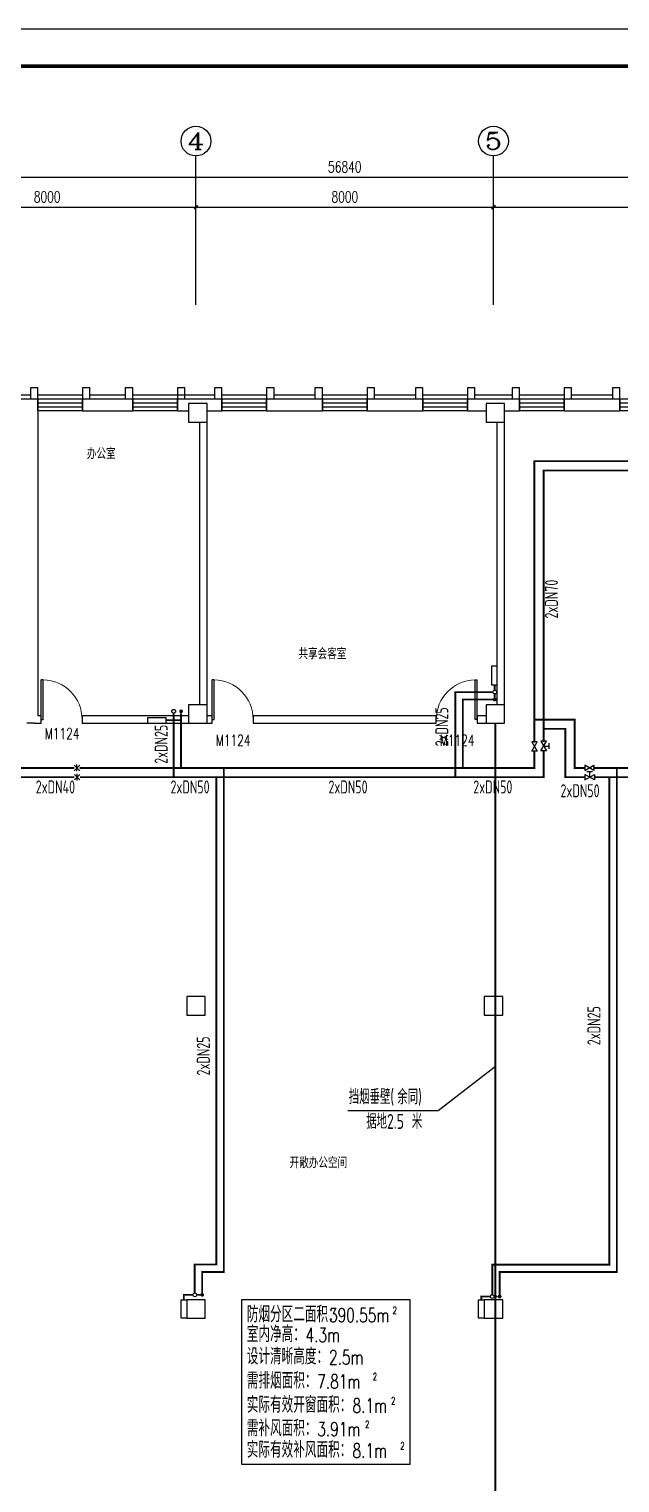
# Model space of a CAD drawing. Extents: x 2297255 to 2381355, y -608375 to -364775.
# Drawn here: x 2328356 to 2344244, y -465270 to -426175 of the extents above; entities that cross this region are included whole.
import ezdxf
from ezdxf.enums import TextEntityAlignment as Align

# ---------------------------------------------------------------- set-up
doc = ezdxf.new("R2010")
doc.units = 0
doc.header["$LTSCALE"] = 1000
doc.header["$MEASUREMENT"] = 0
doc.linetypes.add('CENTER', pattern=[2, 1.25, -0.25, 0.25, -0.25])
doc.linetypes.add('DASH', pattern=[0.35, 0.25, -0.1])
doc.layers.add('A-FLOR-IDEN', color=7, linetype='Continuous', lineweight=20)
for name, color, linetype in [('AXIS', 3, 'Continuous'), ('AXIS_TEXT', 7, 'Continuous'), ('COLUMN', 9, 'Continuous'), ('EQ-采暖分集水器', 7, 'Continuous'), ('PIPE-暖供水', 3, 'Continuous'), ('PIPE-暖回水', 2, 'DASH'), ('PUB_DIM', 3, 'Continuous'), ('TH_TEXT', 7, 'Continuous'), ('TK', 4, 'Continuous'), ('VALVE-暖供水', 7, 'Continuous'), ('VALVE-暖回水', 7, 'Continuous'), ('VPIPE-暖回水', 2, 'Continuous'), ('WALL', 9, 'Continuous'), ('WINDOW', 4, 'Continuous'), ('WINDOW_TEXT', 7, 'Continuous'), ('排烟计算', 55, 'Continuous'), ('立面', 254, 'Continuous'), ('设备以及附件层', 7, 'Continuous')]:
    doc.layers.add(name, color=color, linetype=linetype)
doc.styles.add('_TCH_AXIS', font='COMPLEX', dxfattribs={"bigfont": 'GBCBIG'})
doc.styles.add('_TCH_DIM', font='SIMPLEX', dxfattribs={"bigfont": 'GBCBIG'})
doc.styles.add('_TCH_DIM_T3', font='SIMPLEX', dxfattribs={"width": 0.705882, "bigfont": 'GBCBIG'})
doc.styles.add('_TCH_WINDOW', font='SIMPLEX', dxfattribs={"height": 3.5, "bigfont": 'GBCBIG'})
doc.styles.add('COMPLEX', font='COMPLEX')
doc.styles.add('HZTXT1', font='romans.shx', dxfattribs={"width": 0.7, "bigfont": 'GBHZFS.SHX'})
doc.styles.add('ROS', font='simhei.ttf', dxfattribs={"width": 0.7})
doc.styles.get("Standard").update_dxf_attribs({"font": 'gbenor.shx', "bigfont": 'gbcbig.shx'})
doc.styles.add('TSSD_Rein', font='Tssdeng.shx', dxfattribs={"width": 0.7, "bigfont": 'hztxt.shx'})
doc.dimstyles.new('_TCH_ARCH&&100', dxfattribs={"dimtxt": 297.5, "dimasz": 100, "dimexe": 250, "dimexo": 300, "dimgap": 126.25, "dimtad": 1, "dimdec": 0, "dimzin": 0, "dimdsep": 46, "dimtxsty": '_TCH_DIM_T3', "dimblk": 'ARCHTICK', "dimcen": 0.09, "dimclrt": 7, "dimazin": 2, "dimtfac": 1, "dimtdec": 0, "dimtix": 1, "dimtmove": 2, "dimatfit": 3, "dimfxl": 30, "dimtolj": 1, "dimtzin": 0, "dimarcsym": 0})

# ---------------------------------------------------------------- blocks, each defined once
blk = doc.blocks.new('_ArchTick')
at = {"color": 0, "linetype": 'ByBlock', "const_width": 0.4}
blk.add_lwpolyline([(-0.5, -0.5), (0.5, 0.5)], dxfattribs=at)
blk = doc.blocks.new('*D92')
at = {"layer": 'Defpoints', "color": 0, "transparency": 16777216}
for p in [(-16300, 32940), (-24300, 31924), (-16300, 31924)]:
    blk.add_point(p, dxfattribs=at)
at = {"layer": 'PUB_DIM', "color": 0, "lineweight": -2, "transparency": 16777216}
for p, q in [((-24300, 32224), (-24300, 33190)), ((-24300, 32940), (-16300, 32940)), ((-16300, 32224), (-16300, 33190))]:
    blk.add_line(p, q, dxfattribs=at)
at = {"layer": 'PUB_DIM', "color": 0, "lineweight": -2, "transparency": 16777216, "xscale": 100, "yscale": 100, "zscale": 100, "rotation": 180}
blk.add_blockref('_ArchTick', (-24300, 32940), dxfattribs=at)
at = {"layer": 'PUB_DIM', "color": 0, "lineweight": -2, "transparency": 16777216, "xscale": 100, "yscale": 100, "zscale": 100}
blk.add_blockref('_ArchTick', (-16300, 32940), dxfattribs=at)
at = {"layer": 'PUB_DIM', "color": 7, "transparency": 16777216, "insert": (-20300, 33215), "char_height": 297.5, "attachment_point": 5, "style": '_TCH_DIM_T3'}
blk.add_mtext('\\A1;8000', dxfattribs=at)
blk = doc.blocks.new('*D93')
at = {"layer": 'Defpoints', "color": 0, "transparency": 16777216}
for p in [(-8300, 32940), (-16300, 31924), (-8300, 31924)]:
    blk.add_point(p, dxfattribs=at)
at = {"layer": 'PUB_DIM', "color": 0, "lineweight": -2, "transparency": 16777216}
for p, q in [((-16300, 32224), (-16300, 33190)), ((-16300, 32940), (-8300, 32940)), ((-8300, 32224), (-8300, 33190))]:
    blk.add_line(p, q, dxfattribs=at)
at = {"layer": 'PUB_DIM', "color": 0, "lineweight": -2, "transparency": 16777216, "xscale": 100, "yscale": 100, "zscale": 100, "rotation": 180}
blk.add_blockref('_ArchTick', (-16300, 32940), dxfattribs=at)
at = {"layer": 'PUB_DIM', "color": 0, "lineweight": -2, "transparency": 16777216, "xscale": 100, "yscale": 100, "zscale": 100}
blk.add_blockref('_ArchTick', (-8300, 32940), dxfattribs=at)
at = {"layer": 'PUB_DIM', "color": 7, "transparency": 16777216, "insert": (-12300, 33215), "char_height": 297.5, "attachment_point": 5, "style": '_TCH_DIM_T3'}
blk.add_mtext('\\A1;8000', dxfattribs=at)
blk = doc.blocks.new('*D94')
at = {"layer": 'Defpoints', "color": 0, "transparency": 16777216}
for p in [(-300, 32940), (-8300, 31924), (-300, 31924)]:
    blk.add_point(p, dxfattribs=at)
at = {"layer": 'PUB_DIM', "color": 0, "lineweight": -2, "transparency": 16777216}
for p, q in [((-8300, 32224), (-8300, 33190)), ((-8300, 32940), (-300, 32940)), ((-300, 32224), (-300, 33190))]:
    blk.add_line(p, q, dxfattribs=at)
at = {"layer": 'PUB_DIM', "color": 0, "lineweight": -2, "transparency": 16777216, "xscale": 100, "yscale": 100, "zscale": 100, "rotation": 180}
blk.add_blockref('_ArchTick', (-8300, 32940), dxfattribs=at)
at = {"layer": 'PUB_DIM', "color": 0, "lineweight": -2, "transparency": 16777216, "xscale": 100, "yscale": 100, "zscale": 100}
blk.add_blockref('_ArchTick', (-300, 32940), dxfattribs=at)
at = {"layer": 'PUB_DIM', "color": 7, "transparency": 16777216, "insert": (-4300, 33215), "char_height": 297.5, "attachment_point": 5, "style": '_TCH_DIM_T3'}
blk.add_mtext('\\A1;8000', dxfattribs=at)
blk = doc.blocks.new('*D98')
at = {"layer": 'Defpoints', "color": 0, "transparency": 16777216}
for p in [(16120, 33747), (-40720, 32705), (16120, 32705)]:
    blk.add_point(p, dxfattribs=at)
at = {"layer": 'PUB_DIM', "color": 0, "lineweight": -2, "transparency": 16777216}
for p, q in [((-40720, 33005), (-40720, 33997)), ((-40720, 33747), (16120, 33747)), ((16120, 33005), (16120, 33997))]:
    blk.add_line(p, q, dxfattribs=at)
at = {"layer": 'PUB_DIM', "color": 0, "lineweight": -2, "transparency": 16777216, "xscale": 100, "yscale": 100, "zscale": 100, "rotation": 180}
blk.add_blockref('_ArchTick', (-40720, 33747), dxfattribs=at)
at = {"layer": 'PUB_DIM', "color": 0, "lineweight": -2, "transparency": 16777216, "xscale": 100, "yscale": 100, "zscale": 100}
blk.add_blockref('_ArchTick', (16120, 33747), dxfattribs=at)
at = {"layer": 'PUB_DIM', "color": 7, "transparency": 16777216, "insert": (-12300, 34022), "char_height": 297.5, "attachment_point": 5, "style": '_TCH_DIM_T3'}
blk.add_mtext('\\A1;56840', dxfattribs=at)
blk = doc.blocks.new('*D239')
at = {"layer": 'Defpoints', "color": 0, "transparency": 16777216}
for p in [(-16300, 32940), (-24300, 31924), (-16300, 31924)]:
    blk.add_point(p, dxfattribs=at)
at = {"layer": 'PUB_DIM', "color": 0, "lineweight": -2, "transparency": 16777216}
for p, q in [((-24300, 32224), (-24300, 33190)), ((-24300, 32940), (-16300, 32940)), ((-16300, 32224), (-16300, 33190))]:
    blk.add_line(p, q, dxfattribs=at)
at = {"layer": 'PUB_DIM', "color": 0, "lineweight": -2, "transparency": 16777216, "xscale": 100, "yscale": 100, "zscale": 100, "rotation": 180}
blk.add_blockref('_ArchTick', (-24300, 32940), dxfattribs=at)
at = {"layer": 'PUB_DIM', "color": 0, "lineweight": -2, "transparency": 16777216, "xscale": 100, "yscale": 100, "zscale": 100}
blk.add_blockref('_ArchTick', (-16300, 32940), dxfattribs=at)
at = {"layer": 'PUB_DIM', "color": 7, "transparency": 16777216, "insert": (-20300, 33215), "char_height": 297.5, "attachment_point": 5, "style": '_TCH_DIM_T3'}
blk.add_mtext('\\A1;8000', dxfattribs=at)
blk = doc.blocks.new('*D240')
at = {"layer": 'Defpoints', "color": 0, "transparency": 16777216}
for p in [(-8300, 32940), (-16300, 31924), (-8300, 31924)]:
    blk.add_point(p, dxfattribs=at)
at = {"layer": 'PUB_DIM', "color": 0, "lineweight": -2, "transparency": 16777216}
for p, q in [((-16300, 32224), (-16300, 33190)), ((-16300, 32940), (-8300, 32940)), ((-8300, 32224), (-8300, 33190))]:
    blk.add_line(p, q, dxfattribs=at)
at = {"layer": 'PUB_DIM', "color": 0, "lineweight": -2, "transparency": 16777216, "xscale": 100, "yscale": 100, "zscale": 100, "rotation": 180}
blk.add_blockref('_ArchTick', (-16300, 32940), dxfattribs=at)
at = {"layer": 'PUB_DIM', "color": 0, "lineweight": -2, "transparency": 16777216, "xscale": 100, "yscale": 100, "zscale": 100}
blk.add_blockref('_ArchTick', (-8300, 32940), dxfattribs=at)
at = {"layer": 'PUB_DIM', "color": 7, "transparency": 16777216, "insert": (-12300, 33215), "char_height": 297.5, "attachment_point": 5, "style": '_TCH_DIM_T3'}
blk.add_mtext('\\A1;8000', dxfattribs=at)
blk = doc.blocks.new('*D241')
at = {"layer": 'Defpoints', "color": 0, "transparency": 16777216}
for p in [(-300, 32940), (-8300, 31924), (-300, 31924)]:
    blk.add_point(p, dxfattribs=at)
at = {"layer": 'PUB_DIM', "color": 0, "lineweight": -2, "transparency": 16777216}
for p, q in [((-8300, 32224), (-8300, 33190)), ((-8300, 32940), (-300, 32940)), ((-300, 32224), (-300, 33190))]:
    blk.add_line(p, q, dxfattribs=at)
at = {"layer": 'PUB_DIM', "color": 0, "lineweight": -2, "transparency": 16777216, "xscale": 100, "yscale": 100, "zscale": 100, "rotation": 180}
blk.add_blockref('_ArchTick', (-8300, 32940), dxfattribs=at)
at = {"layer": 'PUB_DIM', "color": 0, "lineweight": -2, "transparency": 16777216, "xscale": 100, "yscale": 100, "zscale": 100}
blk.add_blockref('_ArchTick', (-300, 32940), dxfattribs=at)
at = {"layer": 'PUB_DIM', "color": 7, "transparency": 16777216, "insert": (-4300, 33215), "char_height": 297.5, "attachment_point": 5, "style": '_TCH_DIM_T3'}
blk.add_mtext('\\A1;8000', dxfattribs=at)
blk = doc.blocks.new('*D245')
at = {"layer": 'Defpoints', "color": 0, "transparency": 16777216}
for p in [(16120, 33747), (-40720, 32705), (16120, 32705)]:
    blk.add_point(p, dxfattribs=at)
at = {"layer": 'PUB_DIM', "color": 0, "lineweight": -2, "transparency": 16777216}
for p, q in [((-40720, 33005), (-40720, 33997)), ((-40720, 33747), (16120, 33747)), ((16120, 33005), (16120, 33997))]:
    blk.add_line(p, q, dxfattribs=at)
at = {"layer": 'PUB_DIM', "color": 0, "lineweight": -2, "transparency": 16777216, "xscale": 100, "yscale": 100, "zscale": 100, "rotation": 180}
blk.add_blockref('_ArchTick', (-40720, 33747), dxfattribs=at)
at = {"layer": 'PUB_DIM', "color": 0, "lineweight": -2, "transparency": 16777216, "xscale": 100, "yscale": 100, "zscale": 100}
blk.add_blockref('_ArchTick', (16120, 33747), dxfattribs=at)
at = {"layer": 'PUB_DIM', "color": 7, "transparency": 16777216, "insert": (-12300, 34022), "char_height": 297.5, "attachment_point": 5, "style": '_TCH_DIM_T3'}
blk.add_mtext('\\A1;56840', dxfattribs=at)
blk = doc.blocks.new('*D386')
at = {"layer": 'Defpoints', "color": 0, "transparency": 16777216}
for p in [(-16300, 32940), (-24300, 31924), (-16300, 31924)]:
    blk.add_point(p, dxfattribs=at)
at = {"layer": 'PUB_DIM', "color": 0, "lineweight": -2, "transparency": 16777216}
for p, q in [((-24300, 32224), (-24300, 33190)), ((-24300, 32940), (-16300, 32940)), ((-16300, 32224), (-16300, 33190))]:
    blk.add_line(p, q, dxfattribs=at)
at = {"layer": 'PUB_DIM', "color": 0, "lineweight": -2, "transparency": 16777216, "xscale": 100, "yscale": 100, "zscale": 100, "rotation": 180}
blk.add_blockref('_ArchTick', (-24300, 32940), dxfattribs=at)
at = {"layer": 'PUB_DIM', "color": 0, "lineweight": -2, "transparency": 16777216, "xscale": 100, "yscale": 100, "zscale": 100}
blk.add_blockref('_ArchTick', (-16300, 32940), dxfattribs=at)
at = {"layer": 'PUB_DIM', "color": 7, "transparency": 16777216, "insert": (-20300, 33215), "char_height": 297.5, "attachment_point": 5, "style": '_TCH_DIM_T3'}
blk.add_mtext('\\A1;8000', dxfattribs=at)
blk = doc.blocks.new('*D387')
at = {"layer": 'Defpoints', "color": 0, "transparency": 16777216}
for p in [(-8300, 32940), (-16300, 31924), (-8300, 31924)]:
    blk.add_point(p, dxfattribs=at)
at = {"layer": 'PUB_DIM', "color": 0, "lineweight": -2, "transparency": 16777216}
for p, q in [((-16300, 32224), (-16300, 33190)), ((-16300, 32940), (-8300, 32940)), ((-8300, 32224), (-8300, 33190))]:
    blk.add_line(p, q, dxfattribs=at)
at = {"layer": 'PUB_DIM', "color": 0, "lineweight": -2, "transparency": 16777216, "xscale": 100, "yscale": 100, "zscale": 100, "rotation": 180}
blk.add_blockref('_ArchTick', (-16300, 32940), dxfattribs=at)
at = {"layer": 'PUB_DIM', "color": 0, "lineweight": -2, "transparency": 16777216, "xscale": 100, "yscale": 100, "zscale": 100}
blk.add_blockref('_ArchTick', (-8300, 32940), dxfattribs=at)
at = {"layer": 'PUB_DIM', "color": 7, "transparency": 16777216, "insert": (-12300, 33215), "char_height": 297.5, "attachment_point": 5, "style": '_TCH_DIM_T3'}
blk.add_mtext('\\A1;8000', dxfattribs=at)
blk = doc.blocks.new('*D388')
at = {"layer": 'Defpoints', "color": 0, "transparency": 16777216}
for p in [(-300, 32940), (-8300, 31924), (-300, 31924)]:
    blk.add_point(p, dxfattribs=at)
at = {"layer": 'PUB_DIM', "color": 0, "lineweight": -2, "transparency": 16777216}
for p, q in [((-8300, 32224), (-8300, 33190)), ((-8300, 32940), (-300, 32940)), ((-300, 32224), (-300, 33190))]:
    blk.add_line(p, q, dxfattribs=at)
at = {"layer": 'PUB_DIM', "color": 0, "lineweight": -2, "transparency": 16777216, "xscale": 100, "yscale": 100, "zscale": 100, "rotation": 180}
blk.add_blockref('_ArchTick', (-8300, 32940), dxfattribs=at)
at = {"layer": 'PUB_DIM', "color": 0, "lineweight": -2, "transparency": 16777216, "xscale": 100, "yscale": 100, "zscale": 100}
blk.add_blockref('_ArchTick', (-300, 32940), dxfattribs=at)
at = {"layer": 'PUB_DIM', "color": 7, "transparency": 16777216, "insert": (-4300, 33215), "char_height": 297.5, "attachment_point": 5, "style": '_TCH_DIM_T3'}
blk.add_mtext('\\A1;8000', dxfattribs=at)
blk = doc.blocks.new('*D392')
at = {"layer": 'Defpoints', "color": 0, "transparency": 16777216}
for p in [(16120, 33747), (-40720, 32705), (16120, 32705)]:
    blk.add_point(p, dxfattribs=at)
at = {"layer": 'PUB_DIM', "color": 0, "lineweight": -2, "transparency": 16777216}
for p, q in [((-40720, 33005), (-40720, 33997)), ((-40720, 33747), (16120, 33747)), ((16120, 33005), (16120, 33997))]:
    blk.add_line(p, q, dxfattribs=at)
at = {"layer": 'PUB_DIM', "color": 0, "lineweight": -2, "transparency": 16777216, "xscale": 100, "yscale": 100, "zscale": 100, "rotation": 180}
blk.add_blockref('_ArchTick', (-40720, 33747), dxfattribs=at)
at = {"layer": 'PUB_DIM', "color": 0, "lineweight": -2, "transparency": 16777216, "xscale": 100, "yscale": 100, "zscale": 100}
blk.add_blockref('_ArchTick', (16120, 33747), dxfattribs=at)
at = {"layer": 'PUB_DIM', "color": 7, "transparency": 16777216, "insert": (-12300, 34022), "char_height": 297.5, "attachment_point": 5, "style": '_TCH_DIM_T3'}
blk.add_mtext('\\A1;56840', dxfattribs=at)
blk = doc.blocks.new('_FZHK')
blk.add_lwpolyline([(-0.5, -0.5), (0.5, -0.5), (0.5, 0.5), (-0.5, 0.5)], close=True)
blk = doc.blocks.new('$WINLIB2D$00000001')
at = {"color": 0}
for points in [[(-0.5, 0.5), (-0.5, -0.5)], [(-0.5, 0.5), (0.5, 0.5)], [(0.5, -0.5), (0.5, 0.5)], [(0.5, 0.167), (-0.5, 0.167)], [(0.5, -0.167), (-0.5, -0.167)], [(-0.5, -0.5), (0.5, -0.5)]]:
    blk.add_lwpolyline(points, dxfattribs=at)
blk = doc.blocks.new('$DorLib2D$00000001')
for p, q in [((0.45, 0.975), (0.5, 0.975)), ((0.45, 0), (0.45, 0.975)), ((0.5, 0), (0.5, 0.975)), ((0.5, 0), (0.45, 0))]:
    blk.add_line(p, q)
at = {"lineweight": 13}
blk.add_arc((0.475, 0), 0.975, 91.4693, 180, dxfattribs=at)
blk = doc.blocks.new('*D494')
at = {"layer": 'Defpoints', "color": 0, "transparency": 16777216}
for p in [(-16300, 32940), (-24300, 31924), (-16300, 31924)]:
    blk.add_point(p, dxfattribs=at)
at = {"layer": 'PUB_DIM', "color": 0, "lineweight": -2, "transparency": 16777216}
for p, q in [((-24300, 32224), (-24300, 33190)), ((-24300, 32940), (-16300, 32940)), ((-16300, 32224), (-16300, 33190))]:
    blk.add_line(p, q, dxfattribs=at)
at = {"layer": 'PUB_DIM', "color": 0, "lineweight": -2, "transparency": 16777216, "xscale": 100, "yscale": 100, "zscale": 100, "rotation": 180}
blk.add_blockref('_ArchTick', (-24300, 32940), dxfattribs=at)
at = {"layer": 'PUB_DIM', "color": 0, "lineweight": -2, "transparency": 16777216, "xscale": 100, "yscale": 100, "zscale": 100}
blk.add_blockref('_ArchTick', (-16300, 32940), dxfattribs=at)
at = {"layer": 'PUB_DIM', "color": 7, "transparency": 16777216, "insert": (-20300, 33215), "char_height": 297.5, "attachment_point": 5, "style": '_TCH_DIM_T3'}
blk.add_mtext('\\A1;8000', dxfattribs=at)
blk = doc.blocks.new('*D495')
at = {"layer": 'Defpoints', "color": 0, "transparency": 16777216}
for p in [(-8300, 32940), (-16300, 31924), (-8300, 31924)]:
    blk.add_point(p, dxfattribs=at)
at = {"layer": 'PUB_DIM', "color": 0, "lineweight": -2, "transparency": 16777216}
for p, q in [((-16300, 32224), (-16300, 33190)), ((-16300, 32940), (-8300, 32940)), ((-8300, 32224), (-8300, 33190))]:
    blk.add_line(p, q, dxfattribs=at)
at = {"layer": 'PUB_DIM', "color": 0, "lineweight": -2, "transparency": 16777216, "xscale": 100, "yscale": 100, "zscale": 100, "rotation": 180}
blk.add_blockref('_ArchTick', (-16300, 32940), dxfattribs=at)
at = {"layer": 'PUB_DIM', "color": 0, "lineweight": -2, "transparency": 16777216, "xscale": 100, "yscale": 100, "zscale": 100}
blk.add_blockref('_ArchTick', (-8300, 32940), dxfattribs=at)
at = {"layer": 'PUB_DIM', "color": 7, "transparency": 16777216, "insert": (-12300, 33215), "char_height": 297.5, "attachment_point": 5, "style": '_TCH_DIM_T3'}
blk.add_mtext('\\A1;8000', dxfattribs=at)
blk = doc.blocks.new('*D496')
at = {"layer": 'Defpoints', "color": 0, "transparency": 16777216}
for p in [(-300, 32940), (-8300, 31924), (-300, 31924)]:
    blk.add_point(p, dxfattribs=at)
at = {"layer": 'PUB_DIM', "color": 0, "lineweight": -2, "transparency": 16777216}
for p, q in [((-8300, 32224), (-8300, 33190)), ((-8300, 32940), (-300, 32940)), ((-300, 32224), (-300, 33190))]:
    blk.add_line(p, q, dxfattribs=at)
at = {"layer": 'PUB_DIM', "color": 0, "lineweight": -2, "transparency": 16777216, "xscale": 100, "yscale": 100, "zscale": 100, "rotation": 180}
blk.add_blockref('_ArchTick', (-8300, 32940), dxfattribs=at)
at = {"layer": 'PUB_DIM', "color": 0, "lineweight": -2, "transparency": 16777216, "xscale": 100, "yscale": 100, "zscale": 100}
blk.add_blockref('_ArchTick', (-300, 32940), dxfattribs=at)
at = {"layer": 'PUB_DIM', "color": 7, "transparency": 16777216, "insert": (-4300, 33215), "char_height": 297.5, "attachment_point": 5, "style": '_TCH_DIM_T3'}
blk.add_mtext('\\A1;8000', dxfattribs=at)
blk = doc.blocks.new('*D500')
at = {"layer": 'Defpoints', "color": 0, "transparency": 16777216}
for p in [(16120, 33747), (-40720, 32705), (16120, 32705)]:
    blk.add_point(p, dxfattribs=at)
at = {"layer": 'PUB_DIM', "color": 0, "lineweight": -2, "transparency": 16777216}
for p, q in [((-40720, 33005), (-40720, 33997)), ((-40720, 33747), (16120, 33747)), ((16120, 33005), (16120, 33997))]:
    blk.add_line(p, q, dxfattribs=at)
at = {"layer": 'PUB_DIM', "color": 0, "lineweight": -2, "transparency": 16777216, "xscale": 100, "yscale": 100, "zscale": 100, "rotation": 180}
blk.add_blockref('_ArchTick', (-40720, 33747), dxfattribs=at)
at = {"layer": 'PUB_DIM', "color": 0, "lineweight": -2, "transparency": 16777216, "xscale": 100, "yscale": 100, "zscale": 100}
blk.add_blockref('_ArchTick', (16120, 33747), dxfattribs=at)
at = {"layer": 'PUB_DIM', "color": 7, "transparency": 16777216, "insert": (-12300, 34022), "char_height": 297.5, "attachment_point": 5, "style": '_TCH_DIM_T3'}
blk.add_mtext('\\A1;56840', dxfattribs=at)
blk = doc.blocks.new('_AXISO')
blk.add_circle((0, 0), 0.5)
at = {"layer": 'AXIS_TEXT', "style": 'COMPLEX', "width": 1.041667}
blk.add_attdef('A', text='', height=0.56, dxfattribs=at).set_placement((-0.25, -0.28), (0.25, -0.28), align=Align.FIT)
blk = doc.blocks.new('$VALVE$00000913')
blk.add_lwpolyline([(-128, -74), (128, 74), (128, -74), (-128, 74)], close=True)
for points in [[(-76, 149), (76, 149)], [(0, 0), (0, 149)]]:
    blk.add_lwpolyline(points)
for p in [(-128, 0), (128, 0)]:
    blk.add_point(p)
blk = doc.blocks.new('$VALVE$00000295')
blk.add_lwpolyline([(-125, 72), (-125, -72), (125, 72), (125, -72), (-125, 72)])
for p in [(-125, 0), (125, 0)]:
    blk.add_point(p)
blk = doc.blocks.new('$VALVE$00000780')
at = {"layer": '设备以及附件层'}
for points in [[(-37, -37), (37, 37)], [(37, -37), (-37, 37)], [(0, 45), (0, -45)]]:
    blk.add_lwpolyline(points, dxfattribs=at)
blk = doc.blocks.new('*U579')
at = {"color": 3}
blk.add_lwpolyline([(-84100, 0), (0, 0), (0, 59400), (-84100, 59400)], close=True, dxfattribs=at)
at = {"color": 3, "const_width": 100}
blk.add_lwpolyline([(-81600, 1000), (-1000, 1000), (-1000, 58400), (-81600, 58400)], close=True, dxfattribs=at)
at = {"layer": 'TK', "color": 4, "style": 'HZTXT1'}
for tag, height, width, p in [('项目负责1', 400, 0.6, (-4500, 19196)), ('项目负责2', 400, 0.6, (-4500, 18296)), ('专责', 400, 0.6, (-4500, 17396)), ('审定', 400, 0.6, (-4500, 16496)), ('审核', 400, 0.6, (-4500, 15596)), ('校对', 400, 0.6, (-4500, 14696)), ('设计', 400, 0.6, (-4500, 13796)), ('绘图', 400, 0.6, (-4500, 12896)), ('建设单位', 450, 0.6, (-4500, 11050)), ('工号', 400, 0.5, (-5501, 3507)), ('版次', 400, 0.7, (-2138, 3498)), ('阶段', 400, 0.7, (-2138, 2498)), ('比例', 400, 0.7, (-5491, 1513)), ('日期', 400, 0.7, (-2138, 1498))]:
    blk.add_attdef(tag, text='', height=height, dxfattribs=dict(at, width=width)).set_placement(p, align=Align.MIDDLE)
at = {"layer": 'TK', "color": 1, "lineweight": -3, "style": 'HZTXT1', "width": 0.6}
blk.add_attdef('工程名称', text='', height=450, dxfattribs=at).set_placement((-4500, 9050), align=Align.MIDDLE)
at = {"layer": 'TK', "color": 4, "lineweight": -3, "style": 'HZTXT1', "width": 0.6}
blk.add_attdef('子项名称', text='', height=450, dxfattribs=at).set_placement((-4500, 7050), align=Align.MIDDLE)
at = {"layer": 'TK', "color": 1, "lineweight": -3, "width": 0.6, "flags": 104}
blk.add_attdef('图名', text='', height=400, dxfattribs=at).set_placement((-4558, 4958), align=Align.MIDDLE_CENTER)
at = {"layer": 'TK', "color": 1, "style": 'HZTXT1', "width": 0.7}
blk.add_attdef('图号', text='', height=400, dxfattribs=at).set_placement((-5491, 2513), align=Align.MIDDLE)
blk = doc.blocks.new('A$C5D18424C')
for points in [[(-20750, 27880), (-21950, 27880)], [(-20550, 27780), (-20550, 28080), (-20750, 28080), (-20750, 27780)], [(-19350, 27880), (-20550, 27880)], [(-19150, 27780), (-19150, 28080), (-19350, 28080), (-19350, 27780)], [(-18200, 27880), (-19150, 27880)], [(-18000, 27780), (-18000, 28080), (-18200, 28080), (-18200, 27780)], [(-16800, 27880), (-18000, 27880)], [(-16600, 27780), (-16600, 28080), (-16800, 28080), (-16800, 27780)], [(-15800, 27880), (-16800, 27880)], [(-15600, 27780), (-15600, 28080), (-15800, 28080), (-15800, 27780)], [(-14400, 27880), (-15600, 27880)], [(-14200, 27780), (-14200, 28080), (-14400, 28080), (-14400, 27780)], [(-13100, 27880), (-14200, 27880)], [(-12900, 27780), (-12900, 28080), (-13100, 28080), (-13100, 27780)], [(-11700, 27880), (-12900, 27880)], [(-11500, 27780), (-11500, 28080), (-11700, 28080), (-11700, 27780)], [(-10400, 27880), (-11500, 27880)], [(-10200, 27780), (-10200, 28080), (-10400, 28080), (-10400, 27780)], [(-9000, 27880), (-10200, 27880)], [(-8800, 27780), (-8800, 28080), (-9000, 28080), (-9000, 27780)], [(-7800, 27880), (-8800, 27880)], [(-7600, 27780), (-7600, 28080), (-7800, 28080), (-7800, 27780)], [(-6400, 27880), (-7600, 27880)], [(-6200, 27780), (-6200, 28080), (-6400, 28080), (-6400, 27780)], [(-5100, 27880), (-6200, 27880)], [(-4900, 27780), (-4900, 28080), (-5100, 28080), (-5100, 27780)]]:
    blk.add_lwpolyline(points)
at = {"layer": 'AXIS'}
for p, q in [((-16300, 30317.3), (-16300, 34317.3)), ((-8300, 30317.3), (-8300, 34317.3))]:
    blk.add_line(p, q, dxfattribs=at)
at = {"layer": 'WALL'}
for p, q in [((-20750, 27780), (-22150, 27780)), ((-20550, 27780), (-20750, 27780)), ((-20550, 27460), (-20550, 27780)), ((-18000, 27780), (-19350, 27780)), ((-19350, 27780), (-19350, 27460)), ((-18000, 27460), (-18000, 27780)), ((-16300, 27780), (-16800, 27780)), ((-16800, 27780), (-16800, 27460)), ((-15600, 27780), (-16300, 27780)), ((-15600, 27460), (-15600, 27780)), ((-12900, 27780), (-14400, 27780)), ((-14400, 27780), (-14400, 27460)), ((-12900, 27460), (-12900, 27780)), ((-10200, 27780), (-11700, 27780)), ((-11700, 27780), (-11700, 27460)), ((-10200, 27460), (-10200, 27780)), ((-8300, 27780), (-9000, 27780)), ((-9000, 27780), (-9000, 27460)), ((-7600, 27780), (-8300, 27780)), ((-7600, 27460), (-7600, 27780)), ((-4900, 27780), (-6400, 27780)), ((-6400, 27780), (-6400, 27460)), ((-4900, 27460), (-4900, 27780)), ((-20550, 27460), (-20550, 19260)), ((-19350, 27460), (-18000, 27460)), ((-16800, 27460), (-16500, 27460)), ((-16000, 27460), (-15600, 27460)), ((-14400, 27460), (-12900, 27460)), ((-11700, 27460), (-10200, 27460)), ((-9000, 27460), (-8500, 27460)), ((-8000, 27460), (-7600, 27460)), ((-6400, 27460), (-4900, 27460)), ((-16200, 19560), (-16200, 27160)), ((-16000, 19560), (-16000, 27160)), ((-8200, 19560), (-8200, 27160)), ((-8000, 19560), (-8000, 27160)), ((-20461.8, 19260), (-20550, 19260)), ((-20461.8, 19060), (-20461.8, 19260)), ((-16500, 19260), (-19361.8, 19260)), ((-19361.8, 19260), (-19361.8, 19060)), ((-15862.2, 19260), (-16000, 19260)), ((-15862.2, 19060), (-15862.2, 19260)), ((-9837.8, 19260), (-14762.2, 19260)), ((-14762.2, 19260), (-14762.2, 19060)), ((-9837.8, 19060), (-9837.8, 19260)), ((-8500, 19260), (-8737.8, 19260)), ((-8737.8, 19260), (-8737.8, 19060)), ((-20650, 19060), (-20850, 19060)), ((-20650, 19060), (-20461.8, 19060)), ((-20650, 19060), (-20650, 19060)), ((-19361.8, 19060), (-16500, 19060)), ((-16000, 19060), (-15862.2, 19060)), ((-14762.2, 19060), (-9837.8, 19060)), ((-8737.8, 19060), (-8500, 19060))]:
    blk.add_line(p, q, dxfattribs=at)
at = {"layer": 'AXIS'}
ref = blk.add_blockref('_AXISO', (-16300, 34717.3), dxfattribs=dict(at, xscale=800, yscale=800, zscale=800))
ref.add_attrib('A', '4', dxfattribs={"layer": 'AXIS_TEXT', "height": 452.5, "style": '_TCH_AXIS', "width": 1.3125}).set_placement((-16526.3, 34491), (-16073.7, 34491), align=Align.FIT)
ref = blk.add_blockref('_AXISO', (-8300, 34717.3), dxfattribs=dict(at, xscale=800, yscale=800, zscale=800))
ref.add_attrib('A', '5', dxfattribs={"layer": 'AXIS_TEXT', "height": 452.5, "style": '_TCH_AXIS', "width": 1.5}).set_placement((-8526.3, 34491), (-8073.7, 34491), align=Align.FIT)
at = {"layer": 'COLUMN', "yscale": 500, "zscale": 500}
for p, xscale, rotation in [((-16250, 27410), 500.0000000002328, 90), ((-8250, 27410), 500, 90), ((-16250, 19310), 499.9999999129213, 90), ((-8250, 19310), 499.9999999129213, 90), ((-16300, 11460), 500, 180), ((-8300, 11460), 500, 90), ((-16300, 3310), 499.999023350887, 90), ((-8300, 3310), 499.999023350887, 90)]:
    blk.add_blockref('_FZHK', p, dxfattribs=dict(at, xscale=xscale, rotation=rotation))
at = {"layer": 'WINDOW', "xscale": 1200, "yscale": 320, "zscale": 1200, "rotation": 180}
for p in [(-19950, 27620), (-17400, 27620), (-15000, 27620), (-12300, 27620), (-9600, 27620), (-7000, 27620), (-4300, 27620)]:
    blk.add_blockref('$WINLIB2D$00000001', p, dxfattribs=at)
at = {"layer": 'WINDOW'}
ref = blk.add_blockref('$DorLib2D$00000001', (-19911.8, 19160), dxfattribs=dict(at, xscale=1100, yscale=-1100, zscale=1100, rotation=179.9999999998831))
ref.add_attrib('A', 'M1124', (-20366.8, 18634.9), dxfattribs={"layer": 'WINDOW_TEXT', "height": 297.5, "rotation": 360, "style": '_TCH_WINDOW', "width": 0.705882})
ref = blk.add_blockref('$DorLib2D$00000001', (-15312.2, 19160), dxfattribs=dict(at, xscale=1100, yscale=-1100, zscale=1100, rotation=180.0000000000293))
ref.add_attrib('A', 'M1124', (-15767.2, 18451.5), dxfattribs={"layer": 'WINDOW_TEXT', "height": 297.5, "style": '_TCH_WINDOW', "width": 0.705882})
ref = blk.add_blockref('$DorLib2D$00000001', (-9287.8, 19160), dxfattribs=dict(at, xscale=-1100, yscale=-1100, zscale=-1100, rotation=180.0000000000293))
ref.add_attrib('A', 'M1124', (-9742.8, 18451.5), dxfattribs={"layer": 'WINDOW_TEXT', "height": 297.5, "style": '_TCH_WINDOW', "width": 0.705882})
at = {"layer": 'A-FLOR-IDEN', "style": 'ROS', "width": 0.7}
for s, p in [('办公室', (-19232.3, 26193.5)), ('共享会客室', (-13543.8, 20811.7)), ('开敞办公空间', (-13781.3, 7125.8))]:
    blk.add_text(s, height=262.87, dxfattribs=at).set_placement(p)
at = {"layer": 'PUB_DIM'}
for p1, p2, distance, picture, middle in [((-40720, 32704.8), (16120, 32704.8), 1042.6, '*D98', (-12300, 34022.4)), ((-40720, 32704.8), (16120, 32704.8), 1042.6, '*D245', (-12300, 34022.4)), ((-40720, 32704.8), (16120, 32704.8), 1042.6, '*D392', (-12300, 34022.4)), ((-40720, 32704.8), (16120, 32704.8), 1042.6, '*D500', (-12300, 34022.4)), ((-24300, 31923.5), (-16300, 31923.5), 1017, '*D92', (-20300, 33215.5)), ((-24300, 31923.5), (-16300, 31923.5), 1017, '*D239', (-20300, 33215.5)), ((-24300, 31923.5), (-16300, 31923.5), 1017, '*D386', (-20300, 33215.5)), ((-24300, 31923.5), (-16300, 31923.5), 1017, '*D494', (-20300, 33215.5)), ((-16300, 31923.5), (-8300, 31923.5), 1017, '*D93', (-12300, 33215.5)), ((-16300, 31923.5), (-8300, 31923.5), 1017, '*D240', (-12300, 33215.5)), ((-16300, 31923.5), (-8300, 31923.5), 1017, '*D387', (-12300, 33215.5)), ((-16300, 31923.5), (-8300, 31923.5), 1017, '*D495', (-12300, 33215.5)), ((-8300, 31923.5), (-300, 31923.5), 1017, '*D94', (-4300, 33215.5)), ((-8300, 31923.5), (-300, 31923.5), 1017, '*D241', (-4300, 33215.5)), ((-8300, 31923.5), (-300, 31923.5), 1017, '*D388', (-4300, 33215.5)), ((-8300, 31923.5), (-300, 31923.5), 1017, '*D496', (-4300, 33215.5))]:
    dim = blk.add_aligned_dim(p1=p1, p2=p2, distance=distance, dimstyle='_TCH_ARCH&&100', dxfattribs=at)
    dim.commit()
    dim.dimension.update_dxf_attribs({"geometry": picture, "text_midpoint": middle})

msp = doc.modelspace()

# ---------------------------------------------------------------- hatches: boundary and pattern name
at = {"layer": 'PIPE-暖供水', "linetype": 'Continuous'}
for points in [[(2342193.7, -438043.3), (2342193.7, -438018.3), (2342168.7, -438018.3)], [(2342193.7, -438043.3), (2342168.7, -438043.3), (2342168.7, -438018.3)], [(2339819, -444004.2), (2339819, -443979.2), (2339794, -443979.2)], [(2339819, -444004.2), (2339794, -444004.2), (2339794, -443979.2)], [(2342777.4, -444993.3), (2342802.4, -444993.3), (2342802.4, -444968.3)], [(2342777.4, -444993.3), (2342777.4, -444968.3), (2342802.4, -444968.3)], [(2342193.7, -446293.3), (2342218.7, -446293.3), (2342218.7, -446318.3)], [(2342193.7, -446293.3), (2342193.7, -446318.3), (2342218.7, -446318.3)], [(2342777.4, -446293.3), (2342752.4, -446293.3), (2342752.4, -446318.3)], [(2342777.4, -446293.3), (2342777.4, -446318.3), (2342752.4, -446318.3)], [(2332810.6, -459397.7), (2332810.6, -459372.7), (2332785.6, -459372.7)], [(2332810.6, -459397.7), (2332785.6, -459397.7), (2332785.6, -459372.7)], [(2333393.7, -459397.7), (2333393.7, -459422.7), (2333418.7, -459422.7)], [(2333393.7, -459397.7), (2333418.7, -459397.7), (2333418.7, -459422.7)], [(2340810.6, -459399.2), (2340785.6, -459399.2), (2340785.6, -459374.2)], [(2340810.6, -459399.2), (2340810.6, -459374.2), (2340785.6, -459374.2)], [(2343958.9, -459399.2), (2343958.9, -459424.2), (2343983.9, -459424.2)], [(2343958.9, -459399.2), (2343983.9, -459399.2), (2343983.9, -459424.2)], [(2332518.7, -460211.7), (2332493.7, -460211.7), (2332493.7, -460186.7)], [(2332518.7, -460211.7), (2332518.7, -460186.7), (2332493.7, -460186.7)], [(2340518.7, -460257.6), (2340493.7, -460257.6), (2340493.7, -460232.6)], [(2340518.7, -460257.6), (2340518.7, -460232.6), (2340493.7, -460232.6)]]:
    msp.add_hatch(color=256, dxfattribs=at).paths.add_polyline_path(points)
at = {"layer": 'PIPE-暖回水', "linetype": 'DASH'}
for points in [[(2341943.7, -437793.3), (2341943.7, -437768.3), (2341918.7, -437768.3)], [(2341943.7, -437793.3), (2341918.7, -437793.3), (2341918.7, -437768.3)], [(2343027.4, -444743.3), (2343052.4, -444743.3), (2343052.4, -444718.3)], [(2343027.4, -444743.3), (2343027.4, -444718.3), (2343052.4, -444718.3)], [(2341943.7, -446043.3), (2341968.7, -446043.3), (2341968.7, -446068.3)], [(2341943.7, -446043.3), (2341943.7, -446068.3), (2341968.7, -446068.3)], [(2343027.4, -446043.3), (2343002.4, -446043.3), (2343002.4, -446068.3)], [(2343027.4, -446043.3), (2343027.4, -446068.3), (2343002.4, -446068.3)], [(2333010.6, -459597.7), (2333010.6, -459572.7), (2332985.6, -459572.7)], [(2333010.6, -459597.7), (2332985.6, -459597.7), (2332985.6, -459572.7)], [(2333593.7, -459597.7), (2333618.7, -459597.7), (2333618.7, -459622.7)], [(2333593.7, -459597.7), (2333593.7, -459622.7), (2333618.7, -459622.7)], [(2341010.6, -459599.2), (2340985.6, -459599.2), (2340985.6, -459574.2)], [(2341010.6, -459599.2), (2341010.6, -459574.2), (2340985.6, -459574.2)], [(2344158.9, -459599.2), (2344183.9, -459599.2), (2344183.9, -459624.2)], [(2344158.9, -459599.2), (2344158.9, -459624.2), (2344183.9, -459624.2)]]:
    msp.add_hatch(color=256, dxfattribs=at).paths.add_polyline_path(points)
at = {"layer": 'VPIPE-暖回水', "linetype": 'DASH'}
for points in [[(2332493.7, -444520.6), (2332492.6, -444510.2), (2332489.4, -444500.3), (2332484.1, -444491.2), (2332477.1, -444483.5), (2332468.7, -444477.3), (2332459.1, -444473.1), (2332448.9, -444470.9), (2332438.5, -444470.9), (2332428.2, -444473.1), (2332418.7, -444477.3), (2332410.2, -444483.5), (2332403.2, -444491.2), (2332398, -444500.3), (2332394.8, -444510.2), (2332393.7, -444520.6), (2332394.8, -444531), (2332398, -444541), (2332403.2, -444550), (2332410.2, -444557.8), (2332418.7, -444563.9), (2332428.2, -444568.2), (2332438.5, -444570.4), (2332448.9, -444570.4), (2332459.1, -444568.2), (2332468.7, -444563.9), (2332477.1, -444557.8), (2332484.1, -444550), (2332489.4, -444541), (2332492.6, -444531)], [(2340019, -444204.2), (2339994, -444204.2), (2339994, -444179.2)], [(2340019, -444204.2), (2340019, -444179.2), (2339994, -444179.2)], [(2340927.4, -444204.2), (2340926.3, -444193.8), (2340923.1, -444183.9), (2340917.8, -444174.9), (2340910.8, -444167.1), (2340902.4, -444160.9), (2340892.8, -444156.7), (2340882.6, -444154.5), (2340872.2, -444154.5), (2340861.9, -444156.7), (2340852.4, -444160.9), (2340843.9, -444167.1), (2340836.9, -444174.9), (2340831.7, -444183.9), (2340828.5, -444193.8), (2340827.4, -444204.2), (2340828.5, -444214.6), (2340831.7, -444224.6), (2340836.9, -444233.6), (2340843.9, -444241.4), (2340852.4, -444247.5), (2340861.9, -444251.8), (2340872.2, -444254), (2340882.6, -444254), (2340892.8, -444251.8), (2340902.4, -444247.5), (2340910.8, -444241.4), (2340917.8, -444233.6), (2340923.1, -444224.6), (2340926.3, -444214.6)], [(2333060.6, -460211.7), (2333059.5, -460201.3), (2333056.2, -460191.4), (2333051, -460182.3), (2333044, -460174.6), (2333035.6, -460168.4), (2333026, -460164.2), (2333015.8, -460162), (2333005.3, -460162), (2332995.1, -460164.2), (2332985.6, -460168.4), (2332977.1, -460174.6), (2332970.1, -460182.3), (2332964.9, -460191.4), (2332961.7, -460201.3), (2332960.6, -460211.7), (2332961.7, -460222.1), (2332964.9, -460232.1), (2332970.1, -460241.1), (2332977.1, -460248.9), (2332985.6, -460255), (2332995.1, -460259.3), (2333005.3, -460261.5), (2333015.8, -460261.5), (2333026, -460259.3), (2333035.6, -460255), (2333044, -460248.9), (2333051, -460241.1), (2333056.2, -460232.1), (2333059.5, -460222.1)], [(2341060.6, -460257.6), (2341059.5, -460247.3), (2341056.2, -460237.3), (2341051, -460228.3), (2341044, -460220.5), (2341035.6, -460214.3), (2341026, -460210.1), (2341015.8, -460207.9), (2341005.3, -460207.9), (2340995.1, -460210.1), (2340985.6, -460214.3), (2340977.1, -460220.5), (2340970.1, -460228.3), (2340964.9, -460237.3), (2340961.7, -460247.3), (2340960.6, -460257.6), (2340961.7, -460268), (2340964.9, -460278), (2340970.1, -460287), (2340977.1, -460294.8), (2340985.6, -460300.9), (2340995.1, -460305.2), (2341005.3, -460307.4), (2341015.8, -460307.4), (2341026, -460305.2), (2341035.6, -460300.9), (2341044, -460294.8), (2341051, -460287), (2341056.2, -460278), (2341059.5, -460268)]]:
    msp.add_hatch(color=256, dxfattribs=at).paths.add_polyline_path(points)

# ---------------------------------------------------------------- linework, layer by layer
for p, q in [((2340893.7, -454070.1), (2339358.4, -455262.5)), ((2339358.4, -455262.5), (2336927.3, -455262.5))]:
    msp.add_line(p, q)
at = {"layer": 'EQ-采暖分集水器'}
for p, q in [((2340793.7, -443304.2), (2340793.7, -443804.2)), ((2340943.7, -443304.2), (2340793.7, -443304.2)), ((2340793.7, -443304.2), (2340793.7, -443804.2)), ((2340943.7, -443304.2), (2340793.7, -443304.2)), ((2340943.7, -443804.2), (2340943.7, -443304.2)), ((2340943.7, -443804.2), (2340943.7, -443304.2)), ((2340793.7, -443804.2), (2340943.7, -443804.2)), ((2340793.7, -443804.2), (2340943.7, -443804.2)), ((2332043.7, -444693.3), (2331543.7, -444693.3)), ((2331543.7, -444693.3), (2331543.7, -444843.3)), ((2332043.7, -444693.3), (2331543.7, -444693.3)), ((2331543.7, -444693.3), (2331543.7, -444843.3)), ((2331543.7, -444843.3), (2332043.7, -444843.3)), ((2331543.7, -444843.3), (2332043.7, -444843.3)), ((2332043.7, -444843.3), (2332043.7, -444693.3)), ((2332043.7, -444843.3), (2332043.7, -444693.3)), ((2332443.7, -460843.3), (2332443.7, -460343.3)), ((2332443.7, -460343.3), (2332593.7, -460343.3)), ((2332443.7, -460843.3), (2332443.7, -460343.3)), ((2332443.7, -460343.3), (2332593.7, -460343.3)), ((2332593.7, -460343.3), (2332593.7, -460843.3)), ((2332593.7, -460343.3), (2332593.7, -460843.3)), ((2340443.7, -460843.3), (2340443.7, -460343.3)), ((2340443.7, -460343.3), (2340593.7, -460343.3)), ((2340443.7, -460843.3), (2340443.7, -460343.3)), ((2340443.7, -460343.3), (2340593.7, -460343.3)), ((2340593.7, -460343.3), (2340593.7, -460843.3)), ((2340593.7, -460343.3), (2340593.7, -460843.3)), ((2332593.7, -460843.3), (2332443.7, -460843.3)), ((2332593.7, -460843.3), (2332443.7, -460843.3)), ((2340593.7, -460843.3), (2340443.7, -460843.3)), ((2340593.7, -460843.3), (2340443.7, -460843.3))]:
    msp.add_line(p, q, dxfattribs=at)
at = {"layer": 'PIPE-暖供水', "linetype": 'Continuous', "const_width": 50}
for points in [[(2342193.7, -438043.3), (2352943.7, -438043.3)], [(2342193.7, -444993.3), (2342193.7, -438043.3)], [(2340827.4, -444004.2), (2339819, -444004.2)], [(2339819, -444004.2), (2339819, -446293.3)], [(2340877.4, -443954.2), (2340877.4, -443804.2)], [(2340877.4, -444154.2), (2340877.4, -444054.2)], [(2332243.7, -444759.6), (2332043.7, -444759.6)], [(2332243.7, -444759.6), (2332243.7, -444570.6)], [(2332243.7, -446293.3), (2332243.7, -444759.6)], [(2342193.7, -445327.8), (2342193.7, -444993.3)], [(2342777.4, -444993.3), (2342193.7, -444993.3)], [(2342777.4, -446293.3), (2342777.4, -444993.3)], [(2342193.7, -446293.3), (2342193.7, -445583.5)], [(2329575.3, -446293.3), (2325827.7, -446293.3)], [(2332243.7, -446293.3), (2329725.3, -446293.3)], [(2333393.7, -446293.3), (2332243.7, -446293.3)], [(2333393.7, -459397.7), (2333393.7, -446293.3)], [(2339819, -446293.3), (2333393.7, -446293.3)], [(2342193.7, -446293.3), (2339819, -446293.3)], [(2343303.1, -446293.3), (2342777.4, -446293.3)], [(2343958.9, -446293.3), (2343558.8, -446293.3)], [(2343958.9, -459399.2), (2343958.9, -446293.3)], [(2349343.7, -446293.3), (2343958.9, -446293.3)], [(2332810.6, -459397.7), (2333393.7, -459397.7)], [(2332810.6, -460161.7), (2332810.6, -459397.7)], [(2340810.6, -460207.6), (2340810.6, -459399.2)], [(2340810.6, -459399.2), (2343958.9, -459399.2)], [(2332518.7, -460343.3), (2332518.7, -460211.7)], [(2332760.6, -460211.7), (2332518.7, -460211.7)], [(2332960.6, -460211.7), (2332860.6, -460211.7)], [(2340518.7, -460343.3), (2340518.7, -460257.6)], [(2340760.6, -460257.6), (2340518.7, -460257.6)], [(2340960.6, -460257.6), (2340860.6, -460257.6)]]:
    msp.add_lwpolyline(points, dxfattribs=at)
at = {"layer": 'PIPE-暖供水', "linetype": 'Continuous'}
for centre in [(2340877.4, -444004.2), (2332243.7, -444520.6), (2332810.6, -460211.7), (2340810.6, -460257.6)]:
    msp.add_circle(centre, 50, dxfattribs=at)
at = {"layer": 'PIPE-暖回水', "linetype": 'DASH', "const_width": 50}
for points in [[(2341943.7, -437793.3), (2353193.7, -437793.3)], [(2341943.7, -444743.3), (2341943.7, -437793.3)], [(2332443.7, -444759.6), (2332243.7, -444759.6)], [(2332443.7, -444759.6), (2332443.7, -444570.6)], [(2332443.7, -446043.3), (2332443.7, -444759.6)], [(2341943.7, -445344.3), (2341943.7, -444743.3)], [(2343027.4, -444743.3), (2341943.7, -444743.3)], [(2343027.4, -446043.3), (2343027.4, -444743.3)], [(2341943.7, -446043.3), (2341943.7, -445594.7)], [(2329569.2, -446043.3), (2326027.7, -446043.3)], [(2332443.7, -446043.3), (2329719.2, -446043.3)], [(2333593.7, -446043.3), (2332443.7, -446043.3)], [(2333593.7, -459597.7), (2333593.7, -446043.3)], [(2340019, -446043.3), (2333593.7, -446043.3)], [(2341943.7, -446043.3), (2340019, -446043.3)], [(2343295.5, -446043.3), (2343027.4, -446043.3)], [(2344158.9, -446043.3), (2343545.9, -446043.3)], [(2344158.9, -459599.2), (2344158.9, -446043.3)], [(2349543.7, -446043.3), (2344158.9, -446043.3)], [(2333010.6, -459597.7), (2333593.7, -459597.7)], [(2333010.6, -460161.7), (2333010.6, -459597.7)], [(2341010.6, -460207.6), (2341010.6, -459599.2)], [(2341010.6, -459599.2), (2344158.9, -459599.2)]]:
    msp.add_lwpolyline(points, dxfattribs=at)
at = {"layer": 'VPIPE-暖回水', "linetype": 'DASH', "const_width": 50}
for points in [[(2340019, -444204.2), (2340019, -446043.3)], [(2340827.4, -444204.2), (2340019, -444204.2)]]:
    msp.add_lwpolyline(points, dxfattribs=at)
at = {"layer": '排烟计算'}
msp.add_lwpolyline([(2334067.8, -464764.4), (2338607, -464764.4), (2338607, -460345.3), (2334067.8, -460345.3)], close=True, dxfattribs=at)
at = {"layer": '立面', "linetype": 'CENTER', "const_width": 50}
msp.add_lwpolyline([(2340893.7, -444843.3), (2340893.7, -466343.3)], dxfattribs=at)
msp.add_lwpolyline([(2340893.7, -444843.3), (2340893.7, -466343.3)], dxfattribs=at)

# ---------------------------------------------------------------- block references
for name, p in [('*U579', (2381355.1, -485574.9)), ('A$C5D18424C', (2349143.7, -463903.3))]:
    msp.add_blockref(name, p)
at = {"layer": 'VALVE-暖供水', "yscale": -1}
for p, rotation in [((2341943.7, -445469.5), 90), ((2343420.7, -446043.3), 180)]:
    msp.add_blockref('$VALVE$00000295', p, dxfattribs=dict(at, rotation=rotation))
at = {"layer": 'VALVE-暖供水', "xscale": 2, "yscale": 2, "zscale": 2, "rotation": 180}
for p in [(2329644.2, -446043.3), (2329650.3, -446293.3)]:
    msp.add_blockref('$VALVE$00000780', p, dxfattribs=at)
at = {"layer": 'VALVE-暖回水', "yscale": -1}
for p, rotation in [((2342193.7, -445455.7), 90), ((2343430.9, -446293.3), 180)]:
    msp.add_blockref('$VALVE$00000913', p, dxfattribs=dict(at, rotation=rotation))

# ---------------------------------------------------------------- texts
at = {"layer": 'TH_TEXT', "style": 'TSSD_Rein', "width": 0.7}
for s, p in [('2xDN70', (2342577, -442025.7)), ('2xDN25', (2339628.4, -445462.6)), ('2xDN25', (2332082, -445932.5)), ('2xDN25', (2343719.8, -453499.3)), ('2xDN25', (2333216.7, -454313.2))]:
    msp.add_text(s, height=350, rotation=90, dxfattribs=at).set_placement(p)
for s, height, p in [('2xDN40', 350, (2328535.9, -446729.6)), ('2xDN50', 350, (2332159.2, -446729.6)), ('2xDN50', 350, (2336406.8, -446729.6)), ('2xDN50', 350, (2340300.4, -446729.6)), ('2xDN50', 350, (2342646.4, -446831.7)), ('挡烟垂壁', 400, (2336950.9, -455086.4)), ('(', 400, (2338070.9, -455086.4)), ('余同', 400, (2338257.5, -455086.4)), (')', 400, (2338817.5, -455086.4)), ('据地', 400, (2337421.1, -455748.8)), ('2.5', 400, (2337981.1, -455748.8)), ('米', 400, (2338647.7, -455748.8))]:
    msp.add_text(s, height=height, dxfattribs=at).set_placement(p)
at = {"layer": '排烟计算', "style": '_TCH_DIM'}
for s, p in [('防烟分区二面积：', (2334209.9, -460950)), ('室内净高：', (2334209.9, -461482.9)), ('设计清晰高度：', (2334209.9, -462082.9)), ('需排烟面积：', (2334209.9, -462734.7)), ('需补风面积：', (2334209.9, -464015.8))]:
    msp.add_text(s, height=434.04, dxfattribs=at).set_placement(p)
at = {"layer": '排烟计算', "style": '_TCH_DIM', "width": 0.705882}
for s, height, p in [('2', 191.2, (2338131.4, -460725)), ('390.55m', 382.5, (2336421.6, -460950)), ('4.3m', 382.5, (2335789.6, -461482.9)), ('2.5m', 382.5, (2336421.6, -462082.9)), ('7.81m', 382.5, (2336105.6, -462734.7)), ('2', 191.2, (2337596.4, -462504.9)), ('3.91m', 382.5, (2336105.6, -464015.8)), ('2', 191.2, (2337391.3, -463790.8))]:
    msp.add_text(s, height=height, dxfattribs=at).set_placement(p)
at = {"layer": '排烟计算', "color": 1, "style": '_TCH_DIM'}
for s, p in [('实际有效开窗面积：', (2334209.9, -463383.2)), ('实际有效补风面积：', (2334209.9, -464592.5))]:
    msp.add_text(s, height=434.04, dxfattribs=at).set_placement(p)
at = {"layer": '排烟计算', "color": 1, "style": '_TCH_DIM', "width": 0.705882}
for s, height, p in [('8.1m', 382.5, (2337053.5, -463383.2)), ('2', 191.2, (2338090.2, -463158.2)), ('8.1m', 382.5, (2337053.5, -464592.5)), ('2', 191.2, (2338339.2, -464367.5))]:
    msp.add_text(s, height=height, dxfattribs=at).set_placement(p)

doc.saveas('drawing.dxf')
